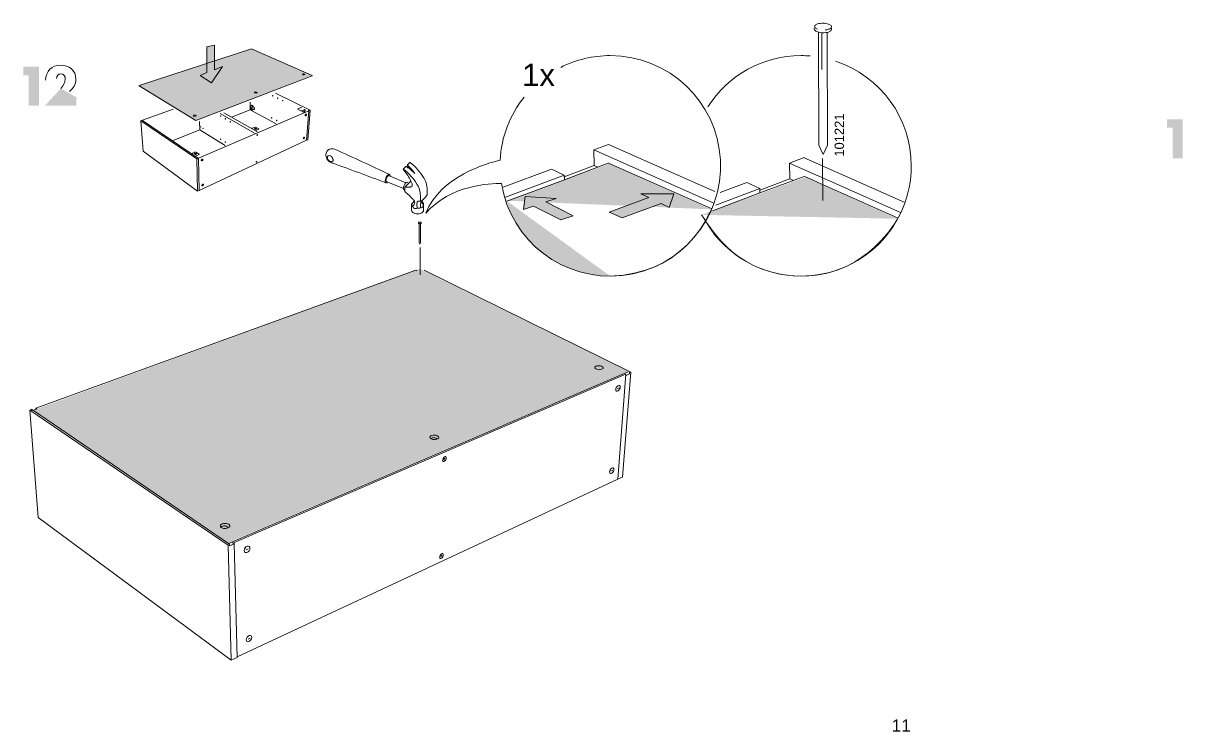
# Model space of a CAD drawing. Header units: metres. Extents: x -6.4 to 35.9, y -8.9 to 6.5.
# Drawn here: x 14.261 to 17.887, y -2.769 to -0.553 of the extents above; entities that cross this region are included whole.
import ezdxf

# ---------------------------------------------------------------- set-up
doc = ezdxf.new("R2010")
doc.units = ezdxf.units.M
doc.header["$MEASUREMENT"] = 0
for name, color, linetype, lineweight in [('PDF8_Geometry_Num_Penna__1_Num_Penna__255_Num_Penna__255_Num_Penna__255', 255, 'Continuous', 18), ('PDF8_Geometry_Num_Penna__7_Num_Penna__7_Num_Penna__7_Num_Penna__7', 7, 'Continuous', 18), ('PDF8_Text_Num_Penna__7_Num_Penna__7_Num_Penna__7_Num_Penna__7', 7, 'Continuous', 18), ('PDF9_Geometry_Num_Penna__7_Num_Penna__7_Num_Penna__7_Num_Penna__7', 7, 'Continuous', 18)]:
    doc.layers.add(name, color=color, linetype=linetype, lineweight=lineweight)
doc.layers.add('PDF8_Geometry_Num_Penna__2_Num_Penna__1_Num_Penna__1_Num_Penna__1', color=7, linetype='Continuous', lineweight=18, true_color=0xc6c8ca)
doc.layers.add('PDF8_Solid Fills_Num_Penna__2_Num_Penna__1_Num_Penna__1_Num_Penna__1', color=7, linetype='Continuous', lineweight=18, true_color=0xc6c8ca)
doc.styles.add('GENERATED_STYLE_1', font='')
doc.styles.get('GENERATED_STYLE_1').set_extended_font_data('Arial')

msp = doc.modelspace()

# ---------------------------------------------------------------- hatches: boundary and pattern name
at = {"layer": 'PDF8_Geometry_Num_Penna__2_Num_Penna__1_Num_Penna__1_Num_Penna__1', "linetype": 'Continuous', "lineweight": 18, "true_color": 0xc6c8ca}
for points in [[(15.7722, -1.1081), (16.4128, -1.1351), (16.0926, -0.9926)], [(15.7722, -1.1081, 0.330618), (16.0966, -1.3439)], [(15.5013, -1.3208), (14.2953, -1.7624), (14.9017, -2.1755), (16.1515, -1.6407)], [(15.5013, -1.323), (14.2953, -1.7646), (14.9017, -2.1777), (16.1515, -1.6429)]]:
    msp.add_hatch(color=9, dxfattribs=at).paths.add_polyline_path(points)
at = {"layer": 'PDF8_Geometry_Num_Penna__7_Num_Penna__7_Num_Penna__7_Num_Penna__7', "linetype": 'Continuous', "lineweight": 18}
for points in [[(14.859, -0.6982), (14.859, -0.6219), (14.8354, -0.6268), (14.8354, -0.7075), (14.8142, -0.7159), (14.8493, -0.7394), (14.8838, -0.6884)], [(14.2785, -0.7158), (14.2785, -0.8112), (14.3103, -0.8112), (14.3103, -0.6889), (14.261, -0.6889), (14.261, -0.7158)], [(14.3787, -0.7569), (14.3288, -0.8112), (14.4271, -0.8112), (14.4271, -0.7843)], [(14.3654, -0.7259, 0.043969), (14.3659, -0.7311)], [(16.2953, -1.0868), (16.1926, -1.0864), (16.217, -1.0984), (16.0932, -1.1439), (16.1337, -1.1619), (16.2554, -1.1172), (16.2803, -1.1294)], [(15.9803, -1.1549), (15.8946, -1.112), (15.9274, -1.1016), (15.8306, -1.0944), (15.8257, -1.1354), (15.8566, -1.1249), (15.9425, -1.1679)]]:
    msp.add_hatch(color=7, dxfattribs=at).paths.add_polyline_path(points)
at = {"layer": 'PDF8_Solid Fills_Num_Penna__2_Num_Penna__1_Num_Penna__1_Num_Penna__1', "linetype": 'Continuous', "lineweight": 18, "true_color": 0xc6c8ca}
for points in [[(15.1629, -0.7161), (14.9752, -0.6335), (14.6232, -0.7478), (14.8007, -0.8565)], [(16.3818, -1.1523), (16.9946, -1.1644), (16.7061, -1.0348)]]:
    msp.add_hatch(color=9, dxfattribs=at).paths.add_polyline_path(points)
at = {"layer": 'PDF9_Geometry_Num_Penna__7_Num_Penna__7_Num_Penna__7_Num_Penna__7', "linetype": 'Continuous', "lineweight": 18}
msp.add_hatch(color=7, dxfattribs=at).paths.add_polyline_path([(17.8549, -0.88), (17.8549, -0.9754), (17.8867, -0.9754), (17.8867, -0.8531), (17.8374, -0.8531), (17.8374, -0.88)])

# ---------------------------------------------------------------- linework, layer by layer
at = {"layer": 'PDF8_Geometry_Num_Penna__1_Num_Penna__255_Num_Penna__255_Num_Penna__255', "color": 255, "linetype": 'Continuous', "lineweight": 18, "flags": 128}
msp.add_lwpolyline([(14.859, -0.6982), (14.859, -0.6219), (14.8354, -0.6268), (14.8354, -0.7075), (14.8142, -0.7159), (14.8493, -0.7394), (14.8838, -0.6884)], close=True, dxfattribs=at)
msp.add_lwpolyline([(16.7614, -1.1032), (16.7602, -0.9834)], dxfattribs=at)
at = {"layer": 'PDF8_Geometry_Num_Penna__7_Num_Penna__7_Num_Penna__7_Num_Penna__7', "color": 7, "linetype": 'Continuous', "lineweight": 18, "flags": 128}
for points in [[(16.7879, -0.5688), (16.788, -0.5725, -0.2076), (16.7865, -0.5758, -0.114863), (16.7786, -0.5804, -0.078769), (16.7613, -0.5829, -0.078122), (16.744, -0.58, -0.112283), (16.7361, -0.5751, -0.202008), (16.7346, -0.5718), (16.7346, -0.5681)], [(16.7688, -0.574, 0.048208), (16.7793, -0.5718, 0.115375), (16.7873, -0.5672, 0.427525), (16.7872, -0.5605, 0.113911), (16.7793, -0.5557, 0.07786), (16.762, -0.5528, 0.078345), (16.7447, -0.5552, 0.116739), (16.7367, -0.5599, 0.203943), (16.7353, -0.5632)], [(15.7562, -1.0545, 2.162803), (16.0966, -0.6542, 0.117644), (15.9415, -0.691)], [(16.4003, -1.1814, 0.259214), (16.693, -1.3439, 0.414214), (17.0378, -0.9991, 0.324193), (16.8003, -0.6713)], [(16.7219, -0.6554, 0.020647), (16.693, -0.6543, 0.257264), (16.4016, -0.8146)], [(15.1343, -0.7131), (15.1344, -0.7132), (15.1345, -0.7134), (15.1346, -0.7135), (15.1348, -0.7136), (15.135, -0.7137), (15.1351, -0.7138), (15.1353, -0.7139, 0.246255), (15.1417, -0.7136)], [(14.9719, -0.8123, 0.025838), (14.9726, -0.811), (14.9744, -0.8117), (14.9746, -0.8098), (14.9756, -0.8095), (14.9755, -0.809), (14.9759, -0.8085)], [(14.7932, -0.8428), (14.7933, -0.8429), (14.7935, -0.8431), (14.7936, -0.8432), (14.7938, -0.8434), (14.794, -0.8435, 0.310347), (14.8017, -0.8425)], [(15.4074, -1.0272), (15.4072, -1.0269), (15.4069, -1.0266), (15.4067, -1.0264), (15.4065, -1.0262), (15.4062, -1.026), (15.4059, -1.0259, 0.004091), (15.2358, -0.9472), (15.2357, -0.9472), (15.2354, -0.9471), (15.235, -0.947)], [(15.3967, -1.0481), (15.4007, -1.0497, -0.293848), (15.3951, -1.052, 0.005165), (15.2248, -0.9892), (15.2247, -0.9892), (15.2247, -0.9891)], [(15.457, -1.0012), (15.4488, -1.0092), (15.4512, -1.0127, -0.066815), (15.473, -1.0466), (15.474, -1.0488), (15.475, -1.051), (15.4759, -1.0532), (15.4767, -1.0554), (15.477, -1.0564), (15.4773, -1.0574), (15.4774, -1.0583), (15.4775, -1.0592), (15.4774, -1.0601), (15.4773, -1.0609), (15.4771, -1.0617), (15.4767, -1.0624), (15.4764, -1.063), (15.4759, -1.0636), (15.4753, -1.0641), (15.4747, -1.0645), (15.474, -1.0648), (15.4732, -1.065), (15.4724, -1.0652), (15.4716, -1.0652), (15.4539, -1.0654)], [(15.5072, -1.1087), (15.5064, -1.1089), (15.5057, -1.1091), (15.505, -1.1093), (15.5044, -1.1095), (15.5036, -1.1098), (15.5028, -1.1101), (15.503, -1.1066), (15.5031, -1.103), (15.5031, -1.0994), (15.5031, -1.0958), (15.5029, -1.0921), (15.5027, -1.0884), (15.5024, -1.0847, 0.115304), (15.4921, -1.0561, 0.085273), (15.4503, -1.0092), (15.4488, -1.0092)], [(15.4616, -0.9967), (15.4629, -0.9968, -0.041553), (15.4854, -1.0226), (15.4828, -1.0201), (15.4803, -1.0178), (15.4776, -1.0154), (15.4749, -1.0132), (15.4722, -1.0109), (15.4694, -1.0087), (15.4676, -1.0059), (15.4657, -1.0031), (15.4637, -1.0003), (15.4616, -0.9967), (15.4697, -0.9887), (15.4712, -0.9886, -0.085155), (15.513, -1.0356, -0.115453), (15.5233, -1.0641), (15.5236, -1.0679), (15.5238, -1.0716), (15.524, -1.0752), (15.524, -1.0789), (15.524, -1.0825), (15.5239, -1.086), (15.5237, -1.0895), (15.5228, -1.0909), (15.522, -1.0922), (15.5213, -1.0933), (15.5205, -1.0945), (15.5197, -1.0958), (15.5188, -1.0972), (15.5084, -1.1075), (15.5082, -1.108), (15.508, -1.1085), (15.5079, -1.109), (15.5077, -1.1095), (15.5076, -1.11), (15.5075, -1.1105, 0.318267), (15.5129, -1.1202), (15.5129, -1.12), (15.5129, -1.1199), (15.5129, -1.1198), (15.5129, -1.1197), (15.5129, -1.1196), (15.5129, -1.1194), (15.5131, -1.1373)], [(15.4577, -1.052, 0.213344), (15.4501, -1.0702), (15.4007, -1.0497)], [(15.4661, -1.0893), (15.4675, -1.0905), (15.4688, -1.0918), (15.4701, -1.0931), (15.4713, -1.0945), (15.4724, -1.0959), (15.4735, -1.0973), (15.4746, -1.0988), (15.4748, -1.099), (15.475, -1.0992), (15.4751, -1.0994), (15.4753, -1.0996), (15.4755, -1.0998), (15.4757, -1.1002, -0.09361), (15.4828, -1.1065, -0.460213), (15.4779, -1.1255)], [(15.505, -1.1093, 0.100682), (15.5031, -1.1298, -0.201538), (15.493, -1.1312, -0.483624), (15.4779, -1.1255, -0.239128), (15.4755, -1.1198), (15.4755, -1.1197), (15.4755, -1.1197), (15.4755, -1.1196), (15.4755, -1.1195), (15.4755, -1.1194), (15.4755, -1.1193), (15.4765, -1.1184), (15.4773, -1.1175), (15.4781, -1.1167), (15.4787, -1.1159), (15.4794, -1.115), (15.4801, -1.114, 0.093725), (15.4755, -1.1193)], [(15.5075, -1.1105), (15.508, -1.1111), (15.5085, -1.1117), (15.509, -1.1122), (15.5096, -1.1126), (15.5102, -1.1131), (15.5108, -1.1136, -0.12185), (15.5129, -1.1194)], [(15.5056, -1.1761, 0.112194), (15.5042, -1.1753, 0.155594), (15.4984, -1.1752, 0.112471), (15.4971, -1.176, 0.203986), (15.4967, -1.1765), (15.4967, -1.178, 0.195546), (15.497, -1.1785, 0.112194), (15.4983, -1.1793, 0.077202), (15.5012, -1.1798, 0.078472), (15.5041, -1.1794, 0.116109), (15.5054, -1.1786)], [(16.0485, -1.631), (16.0488, -1.6315), (16.0492, -1.632), (16.0496, -1.6325), (16.0501, -1.633), (16.0508, -1.6334), (16.0515, -1.6338), (16.0522, -1.6343, 0.281499), (16.0741, -1.6327)], [(15.5329, -1.8495), (15.5332, -1.8501), (15.5337, -1.8506), (15.5341, -1.8512), (15.5347, -1.8517), (15.5354, -1.8523), (15.5362, -1.8527, 0.312318), (15.5601, -1.8503)], [(14.8775, -2.1275), (14.8778, -2.1281), (14.8783, -2.1288), (14.8788, -2.1294), (14.8794, -2.13), (14.8802, -2.1305, 0.353271), (14.9068, -2.1266)]]:
    msp.add_lwpolyline(points, format="xyb", dxfattribs=at)
for points in [[(16.748, -0.5811), (16.7491, -0.9342)], [(16.7579, -0.5854), (16.758, -0.6979)], [(16.7747, -0.5815), (16.7758, -0.9345)], [(14.6231, -0.7477), (14.9752, -0.6335), (15.164, -0.7165)], [(15.164, -0.7174), (14.8006, -0.8575)], [(15.164, -0.7174), (15.164, -0.7165)], [(14.6231, -0.7486), (14.6231, -0.7477)], [(14.8006, -0.8575), (14.6231, -0.7486)], [(15.1467, -0.9189), (15.147, -0.9191), (15.151, -0.9172), (15.1584, -0.8245), (15.0501, -0.7712)], [(14.6342, -0.8574), (14.6341, -0.8564), (14.7294, -0.8218)], [(15.1541, -0.8264), (14.8087, -0.9749), (14.8088, -0.976)], [(14.8887, -0.8327), (14.9934, -0.8924)], [(14.9705, -0.8235), (14.9127, -0.8464)], [(14.9703, -0.8235), (15.0515, -0.8675)], [(14.971, -0.7993), (14.9705, -0.8235)], [(14.975, -0.8212), (14.975, -0.8234), (14.9742, -0.8229), (14.9743, -0.8182), (14.972, -0.8168)], [(14.9747, -0.8101), (14.9767, -0.8112), (14.9771, -0.8115), (14.9787, -0.8109), (14.9793, -0.8111), (14.9804, -0.8111), (14.9802, -0.8147), (14.9828, -0.8164)], [(14.979, -0.8242), (14.9778, -0.8241), (14.9768, -0.8246), (14.9761, -0.824), (14.9759, -0.8219)], [(14.9769, -0.8128), (14.9766, -0.8199)], [(14.9819, -0.8222), (14.9803, -0.8214), (14.9804, -0.8237)], [(14.9837, -0.8183), (14.9837, -0.8219)], [(15.12, -0.8217), (15.1293, -0.8264)], [(15.1288, -0.817), (15.1203, -0.8205)], [(15.1293, -0.8264), (15.1306, -0.827)], [(15.1298, -0.8273), (15.1399, -0.8321)], [(15.1316, -0.8172), (15.1304, -0.8177)], [(15.1407, -0.8219), (15.1408, -0.8231)], [(15.1422, -0.8242), (15.1418, -0.8315)], [(15.147, -0.9191), (15.1542, -0.8274)], [(15.153, -0.8258), (15.1517, -0.8264)], [(15.1541, -0.8264), (15.153, -0.8258)], [(15.1542, -0.8274), (15.1573, -0.8261)], [(15.1573, -0.8249), (15.1584, -0.8245)], [(15.1573, -0.8261), (15.1573, -0.8249)], [(14.6301, -0.8576), (14.6288, -0.858)], [(14.6288, -0.858), (14.8034, -0.9771)], [(14.6363, -0.9528), (14.6288, -0.858)], [(14.6312, -0.8583), (14.6301, -0.8576)], [(14.6341, -0.8573), (14.6312, -0.8583)], [(14.6341, -0.8573), (14.8089, -0.9761), (14.8048, -0.9778), (14.8048, -0.9766)], [(14.635, -0.858), (14.6349, -0.857)], [(14.8129, -0.8862), (14.8122, -0.86)], [(14.9839, -0.8965), (14.8773, -0.8351)], [(15.1436, -0.8405), (15.1432, -0.8408), (15.1428, -0.841), (15.1429, -0.8411)], [(15.1429, -0.8411), (15.143, -0.841), (15.1431, -0.8409), (15.1432, -0.8408), (15.1434, -0.8407), (15.1435, -0.8406), (15.1436, -0.8405)], [(15.1436, -0.8411), (15.1434, -0.8411), (15.1433, -0.8411), (15.1432, -0.8411), (15.1431, -0.8411), (15.143, -0.8411), (15.1429, -0.8411)], [(15.1456, -0.8403), (15.1452, -0.8405), (15.1447, -0.8407), (15.1443, -0.8408), (15.1438, -0.841), (15.1438, -0.841), (15.1437, -0.841), (15.1437, -0.841), (15.1436, -0.841), (15.1436, -0.8409), (15.1436, -0.8408)], [(15.1439, -0.8403), (15.1438, -0.8403), (15.1438, -0.8404), (15.1437, -0.8405), (15.1437, -0.8405), (15.1436, -0.8406), (15.1436, -0.8407), (15.1436, -0.8408), (15.1436, -0.8408)], [(15.1436, -0.8405), (15.1436, -0.8406), (15.1436, -0.8407), (15.1436, -0.8408), (15.1436, -0.8409), (15.1436, -0.841), (15.1436, -0.8411)], [(15.1456, -0.8399), (15.1456, -0.8399), (15.1456, -0.84), (15.1456, -0.84), (15.1456, -0.8401), (15.1455, -0.8401), (15.1455, -0.8401), (15.1451, -0.8403), (15.1447, -0.8405), (15.1442, -0.8407), (15.1438, -0.8409)], [(15.1458, -0.8397), (15.1458, -0.8397), (15.1458, -0.8396), (15.1458, -0.8396), (15.1457, -0.8395), (15.1457, -0.8395), (15.1456, -0.8396), (15.1452, -0.8398), (15.1448, -0.8399), (15.1444, -0.8401), (15.1439, -0.8403)], [(15.1456, -0.8396), (15.1453, -0.8398), (15.1449, -0.8399), (15.1446, -0.8401), (15.1442, -0.8402), (15.1439, -0.8404)], [(15.145, -0.8399), (15.1455, -0.8401)], [(15.1456, -0.8403), (15.1456, -0.8402), (15.1457, -0.8402), (15.1457, -0.8401), (15.1458, -0.84), (15.1458, -0.84), (15.1458, -0.8399), (15.1458, -0.8398), (15.1458, -0.8397), (15.1458, -0.8398), (15.1457, -0.8398), (15.1457, -0.8397), (15.1457, -0.8397)], [(14.8129, -0.8862), (14.7269, -0.9204)], [(14.8921, -0.9358), (14.8129, -0.8862)], [(14.9767, -0.8815), (14.9862, -0.8775)], [(14.9876, -0.8778), (14.9978, -0.8834), (14.9981, -0.8837), (14.9981, -0.8843), (14.9884, -0.8886), (14.9883, -0.8895)], [(14.8115, -1.0757), (15.1469, -0.9189)], [(15.1381, -0.9124), (15.1378, -0.9127), (15.1374, -0.913), (15.1375, -0.913)], [(15.1375, -0.913), (15.1376, -0.9129), (15.1377, -0.9128), (15.1378, -0.9127), (15.1379, -0.9126), (15.1381, -0.9125), (15.1382, -0.9124)], [(15.1382, -0.9131), (15.138, -0.9131), (15.1379, -0.913), (15.1378, -0.913), (15.1377, -0.913), (15.1376, -0.913), (15.1375, -0.913)], [(15.1401, -0.9121), (15.1397, -0.9123), (15.1393, -0.9125), (15.1389, -0.9127), (15.1384, -0.9129), (15.1384, -0.9129), (15.1383, -0.9129), (15.1383, -0.9129), (15.1382, -0.9129), (15.1382, -0.9128), (15.1382, -0.9127)], [(15.1385, -0.9122), (15.1384, -0.9123), (15.1383, -0.9123), (15.1383, -0.9124), (15.1383, -0.9125), (15.1382, -0.9125), (15.1382, -0.9126), (15.1382, -0.9127), (15.1382, -0.9127)], [(15.1382, -0.9124), (15.1382, -0.9125), (15.1382, -0.9127), (15.1382, -0.9128), (15.1382, -0.9128), (15.1382, -0.9129), (15.1382, -0.9131)], [(15.1401, -0.9115), (15.1398, -0.9117), (15.1395, -0.9118), (15.1391, -0.912), (15.1388, -0.9121), (15.1384, -0.9123)], [(15.1402, -0.9117), (15.1402, -0.9118), (15.1402, -0.9118), (15.1401, -0.9119), (15.1401, -0.9119), (15.1401, -0.912), (15.14, -0.912), (15.1396, -0.9122), (15.1392, -0.9124), (15.1388, -0.9126), (15.1384, -0.9128)], [(15.1404, -0.9116), (15.1404, -0.9115), (15.1403, -0.9115), (15.1403, -0.9114), (15.1403, -0.9114), (15.1402, -0.9114), (15.1402, -0.9114), (15.1398, -0.9117), (15.1394, -0.9119), (15.1389, -0.9121), (15.1385, -0.9122)], [(15.1396, -0.9118), (15.14, -0.912)], [(15.1401, -0.9121), (15.1402, -0.9121), (15.1402, -0.912), (15.1403, -0.912), (15.1403, -0.9119), (15.1403, -0.9118), (15.1404, -0.9117), (15.1404, -0.9117), (15.1404, -0.9116)], [(16.0453, -0.9488), (16.0911, -0.9317)], [(16.4236, -1.0795), (16.0911, -0.9317)], [(16.7626, -0.9638), (16.7491, -0.9342)], [(16.7758, -0.9345), (16.7626, -0.9638)], [(14.8062, -1.0785), (14.6363, -0.9528)], [(14.788, -0.9618), (14.7882, -0.9613)], [(14.7995, -0.9558), (14.8008, -0.9558), (14.8112, -0.9627), (14.8113, -0.9636), (14.8001, -0.9685), (14.8001, -0.9698)], [(14.8048, -0.9766), (14.8034, -0.9771)], [(14.8034, -0.9771), (14.8062, -1.0785)], [(14.8089, -0.9761), (14.8115, -1.076)], [(15.2216, -0.9853), (15.2223, -0.9855), (15.223, -0.9858), (15.2236, -0.986), (15.2242, -0.9861), (15.2248, -0.9862), (15.2254, -0.9863), (15.2259, -0.9863), (15.2264, -0.9863), (15.2269, -0.9863), (15.2273, -0.9862), (15.2277, -0.9861), (15.228, -0.9859), (15.2284, -0.9857), (15.2287, -0.9855), (15.2289, -0.9852), (15.2292, -0.9849), (15.2294, -0.9846), (15.2296, -0.9842), (15.2297, -0.9838), (15.2298, -0.9834), (15.2299, -0.983), (15.23, -0.9825), (15.23, -0.982), (15.23, -0.9815), (15.23, -0.9809), (15.23, -0.9804), (15.2299, -0.9798), (15.2298, -0.9793), (15.2297, -0.9787), (15.2295, -0.9781), (15.2293, -0.9774), (15.2291, -0.9768), (15.2289, -0.9762), (15.2286, -0.9755), (15.2283, -0.9749), (15.228, -0.9742), (15.2276, -0.9736), (15.2272, -0.9729), (15.2268, -0.9723), (15.2264, -0.9718), (15.2259, -0.9711), (15.2253, -0.9705), (15.2248, -0.97), (15.2242, -0.9695), (15.2236, -0.969), (15.2229, -0.9686), (15.2222, -0.9682), (15.2216, -0.9679)], [(15.9527, -1.0331), (16.0466, -0.9981), (16.0453, -0.9488)], [(16.0453, -0.9488), (16.4188, -1.115)], [(16.6569, -0.9905), (16.7027, -0.9734)], [(17.0157, -1.1125), (16.7027, -0.9735)], [(16.7614, -1.1073), (16.7601, -0.9762)], [(14.8185, -0.9834), (14.8187, -0.9835), (14.8185, -0.9834), (14.8184, -0.9832), (14.8183, -0.9831), (14.8181, -0.9829), (14.8181, -0.9827), (14.818, -0.9824), (14.818, -0.9822), (14.8179, -0.982)], [(14.8192, -0.9817), (14.8192, -0.9818), (14.8193, -0.9818), (14.8193, -0.9819), (14.8194, -0.9819), (14.8194, -0.9819), (14.8195, -0.9819), (14.8201, -0.9817), (14.8207, -0.9814), (14.8212, -0.9812), (14.8218, -0.9809)], [(14.8195, -0.9811), (14.8194, -0.9812), (14.8194, -0.9812), (14.8193, -0.9813), (14.8193, -0.9814), (14.8192, -0.9815), (14.8192, -0.9816), (14.8192, -0.9816), (14.8192, -0.9817)], [(14.8193, -0.9815), (14.8193, -0.9815), (14.8193, -0.9814), (14.8193, -0.9814), (14.8193, -0.9814), (14.8193, -0.9813), (14.8193, -0.9813), (14.8193, -0.9813), (14.8193, -0.9813), (14.8193, -0.9813), (14.8194, -0.9812), (14.8194, -0.9812), (14.8194, -0.9812), (14.8195, -0.9812), (14.8195, -0.9812), (14.8195, -0.9812), (14.8195, -0.9811)], [(14.8195, -0.9811), (14.8201, -0.9809), (14.8207, -0.9806), (14.8212, -0.9804), (14.8217, -0.9801), (14.8218, -0.9801), (14.8219, -0.9801), (14.8219, -0.9801), (14.822, -0.9802), (14.822, -0.9802), (14.822, -0.9803)], [(14.8195, -0.9812), (14.82, -0.981), (14.8204, -0.9808), (14.8209, -0.9806), (14.8213, -0.9804), (14.8217, -0.9802), (14.8217, -0.9802), (14.8217, -0.9801)], [(14.8218, -0.9805), (14.8218, -0.9805), (14.8218, -0.9806), (14.8218, -0.9806), (14.8218, -0.9807), (14.8217, -0.9807), (14.8217, -0.9808), (14.8211, -0.981), (14.8206, -0.9813), (14.82, -0.9815), (14.8195, -0.9817)], [(14.8212, -0.9804), (14.8217, -0.9808)], [(14.8218, -0.9809), (14.8218, -0.9809), (14.8219, -0.9808), (14.822, -0.9807), (14.822, -0.9806), (14.822, -0.9806), (14.822, -0.9805), (14.822, -0.9804), (14.822, -0.9803)], [(14.8229, -0.9799), (14.8225, -0.98), (14.8221, -0.98), (14.8222, -0.98)], [(14.8221, -0.98), (14.8221, -0.9803), (14.8221, -0.9807), (14.8222, -0.9807)], [(14.8222, -0.98), (14.8223, -0.98), (14.8224, -0.98), (14.8226, -0.98), (14.8227, -0.98), (14.8228, -0.98), (14.8229, -0.98)], [(14.8229, -0.98), (14.8228, -0.9801), (14.8227, -0.9802), (14.8226, -0.9804), (14.8224, -0.9805), (14.8223, -0.9806), (14.8222, -0.9807)], [(14.8222, -0.9807), (14.8222, -0.9806), (14.8222, -0.9805), (14.8222, -0.9804), (14.8222, -0.9803), (14.8222, -0.9802), (14.8222, -0.98)], [(15.457, -1.0012), (15.4586, -1.0011)], [(15.4586, -1.0011), (15.4613, -1.0029), (15.4641, -1.0048), (15.4668, -1.0067), (15.4694, -1.0087)], [(15.7613, -1.0657), (15.9123, -1.0098), (15.9527, -1.0281)], [(15.9499, -1.0433), (16.0896, -0.9908)], [(16.0466, -0.9981), (16.0575, -1.0028)], [(16.0896, -0.9908), (16.0915, -0.9901), (16.4119, -1.1329)], [(16.5643, -1.0748), (16.6582, -1.0398), (16.6569, -0.9905)], [(16.6569, -0.9905), (16.7435, -1.029)], [(15.4043, -1.0298), (15.4039, -1.0297), (15.4035, -1.0297), (15.403, -1.0297), (15.4026, -1.0299), (15.4021, -1.0301), (15.4015, -1.0304), (15.401, -1.0309), (15.4005, -1.0313)], [(15.4074, -1.0272), (15.4077, -1.0278), (15.4079, -1.0284), (15.408, -1.029), (15.4081, -1.0296), (15.4082, -1.0305), (15.4083, -1.031), (15.4083, -1.0314), (15.4043, -1.0298)], [(15.4614, -1.0509), (15.461, -1.0508), (15.4605, -1.0507), (15.46, -1.0508), (15.4594, -1.051), (15.4588, -1.0512), (15.4583, -1.0515), (15.4577, -1.052), (15.4083, -1.0314)], [(15.4614, -1.0509), (15.4665, -1.053), (15.4539, -1.0654), (15.454, -1.0744)], [(15.4665, -1.053), (15.473, -1.0466)], [(15.7686, -1.0972), (15.9527, -1.0281)], [(15.7731, -1.1097), (15.9499, -1.0433)], [(15.953, -1.042), (15.9527, -1.0281)], [(16.5646, -1.0838), (16.703, -1.0318)], [(16.6582, -1.0398), (16.6691, -1.0445)], [(16.703, -1.0318), (16.7067, -1.0335)], [(16.7067, -1.0335), (16.7423, -1.0493)], [(16.7438, -1.0498), (16.995, -1.1619)], [(16.7446, -1.0297), (17.0042, -1.145)], [(14.8115, -1.076), (14.8062, -1.0785)], [(14.8202, -1.0613), (14.8204, -1.0614), (14.8202, -1.0613), (14.8201, -1.0611), (14.82, -1.0609), (14.8199, -1.0607), (14.8198, -1.0605), (14.8198, -1.0603), (14.8197, -1.06)], [(14.821, -1.0597), (14.821, -1.0598), (14.821, -1.0599), (14.8211, -1.0599), (14.8211, -1.0599), (14.8212, -1.0599), (14.8213, -1.0599), (14.8218, -1.0597), (14.8224, -1.0594), (14.8229, -1.0592), (14.8235, -1.0589), (14.8235, -1.0589), (14.8234, -1.0588), (14.8234, -1.0588), (14.8234, -1.0587)], [(14.8213, -1.0591), (14.8212, -1.0592), (14.8211, -1.0593), (14.8211, -1.0593), (14.821, -1.0594), (14.821, -1.0595), (14.821, -1.0596), (14.821, -1.0597), (14.821, -1.0597)], [(14.821, -1.0595), (14.821, -1.0595), (14.821, -1.0595), (14.8211, -1.0594), (14.8211, -1.0594), (14.8211, -1.0594), (14.8211, -1.0593), (14.8211, -1.0593), (14.8211, -1.0593), (14.8211, -1.0593), (14.8212, -1.0593), (14.8212, -1.0592), (14.8212, -1.0592), (14.8212, -1.0592), (14.8213, -1.0592), (14.8213, -1.0591)], [(14.8235, -1.0584), (14.8235, -1.0585), (14.8235, -1.0586), (14.8235, -1.0586), (14.8235, -1.0587), (14.8234, -1.0587), (14.8234, -1.0587), (14.8229, -1.059), (14.8223, -1.0593), (14.8218, -1.0595), (14.8212, -1.0597)], [(14.8213, -1.0591), (14.8218, -1.0589), (14.8224, -1.0587), (14.8229, -1.0584), (14.8234, -1.0582), (14.8235, -1.0581), (14.8236, -1.0581), (14.8236, -1.0581), (14.8237, -1.0582), (14.8237, -1.0582), (14.8237, -1.0583)], [(14.8212, -1.0592), (14.8217, -1.059), (14.8221, -1.0588), (14.8226, -1.0586), (14.823, -1.0584), (14.8234, -1.0582), (14.8234, -1.0582), (14.8234, -1.0582)], [(14.823, -1.0584), (14.8234, -1.0587)], [(14.8234, -1.0589), (14.8235, -1.0588), (14.8236, -1.0588), (14.8236, -1.0587), (14.8237, -1.0586), (14.8237, -1.0585), (14.8237, -1.0584), (14.8237, -1.0584), (14.8237, -1.0583)], [(14.8245, -1.0579), (14.8242, -1.0579), (14.8238, -1.058), (14.8238, -1.058)], [(14.8238, -1.058), (14.824, -1.058), (14.8241, -1.058), (14.8242, -1.058), (14.8243, -1.058), (14.8245, -1.0579), (14.8246, -1.0579)], [(14.8238, -1.058), (14.8238, -1.0583), (14.8238, -1.0587), (14.8239, -1.0587)], [(14.8239, -1.0587), (14.8239, -1.0586), (14.8239, -1.0585), (14.8239, -1.0584), (14.8239, -1.0583), (14.8238, -1.0582), (14.8238, -1.058)], [(14.8246, -1.0579), (14.8245, -1.0581), (14.8243, -1.0582), (14.8242, -1.0583), (14.8241, -1.0584), (14.824, -1.0586), (14.8239, -1.0587)], [(15.452, -1.0736), (15.4516, -1.0734), (15.4512, -1.0731), (15.4509, -1.0727), (15.4506, -1.0722), (15.4504, -1.0716), (15.4502, -1.0709), (15.4501, -1.0702)], [(15.454, -1.0788), (15.454, -1.0744), (15.452, -1.0736)], [(15.454, -1.0788), (15.4661, -1.0893)], [(16.416, -1.1395), (16.5644, -1.0838)], [(16.4264, -1.1215), (16.5643, -1.0698)], [(16.4406, -1.0827), (16.5239, -1.0515), (16.5643, -1.0698)], [(16.5646, -1.0837), (16.5643, -1.0698)], [(15.4755, -1.1198), (15.4756, -1.1375)], [(15.501, -1.1098), (15.5019, -1.1099), (15.5028, -1.1101)], [(15.5072, -1.1087), (15.5084, -1.1075)], [(15.499, -1.1795), (15.4992, -1.2387)], [(15.5034, -1.1796), (15.5036, -1.2388)], [(15.5057, -1.1769), (15.5057, -1.1781)], [(15.5014, -1.2437), (15.4992, -1.2387)], [(15.5036, -1.2388), (15.5014, -1.2437)], [(15.5024, -1.2547), (15.5024, -1.3397)], [(14.3009, -1.7606), (14.3006, -1.757), (15.4884, -1.3257), (15.4916, -1.3273)], [(16.1608, -1.6439), (15.5142, -1.3256)], [(16.1522, -1.6429), (14.9028, -2.1802)], [(16.1456, -1.6506), (14.9202, -2.1775), (14.9204, -2.1814)], [(16.1194, -1.979), (16.1204, -1.9795), (16.1347, -1.9728), (16.1608, -1.6439)], [(16.12, -1.9787), (16.1456, -1.6506)], [(16.1453, -1.6541), (16.1458, -1.6543)], [(16.1458, -1.6543), (16.1568, -1.6496)], [(16.1568, -1.6496), (16.1571, -1.6455)], [(16.1571, -1.6455), (16.1608, -1.6439)], [(16.1181, -1.6961), (16.1245, -1.6931)], [(14.2863, -1.7612), (14.2817, -1.7629)], [(14.2817, -1.7629), (14.9014, -2.1855)], [(14.3083, -2.0991), (14.2817, -1.7629)], [(14.2904, -1.764), (14.2863, -1.7612)], [(14.2865, -1.7601), (14.9062, -2.1827)], [(14.3005, -1.7604), (14.2948, -1.7624)], [(14.3006, -1.757), (14.3036, -1.7591)], [(14.3036, -1.7603), (14.3036, -1.7591)], [(15.5766, -1.9176), (15.5784, -1.9145)], [(15.5768, -1.9198), (15.5766, -1.9176)], [(15.5784, -1.9145), (15.5803, -1.9136)], [(16.098, -1.9537), (16.1045, -1.9507)], [(14.9299, -2.5352), (16.12, -1.9787)], [(14.9113, -2.545), (14.3083, -2.0991)], [(14.9062, -2.1834), (14.9014, -2.1855)], [(14.9014, -2.1855), (14.9113, -2.545)], [(14.9148, -2.1776), (14.9208, -2.1817), (14.9064, -2.1879), (14.9062, -2.1834)], [(14.9208, -2.1817), (14.9299, -2.5363)], [(14.9528, -2.1973), (14.9535, -2.1966), (14.9542, -2.1959), (14.9548, -2.195), (14.9554, -2.1942), (14.9559, -2.1933), (14.9564, -2.1924), (14.9567, -2.1915)], [(14.9576, -2.2002), (14.964, -2.1972)], [(15.5675, -2.2211), (15.5693, -2.2179), (15.5713, -2.217)], [(15.5678, -2.2232), (15.5675, -2.2211)], [(14.9608, -2.474), (14.9612, -2.4735), (14.9615, -2.473)], [(14.9643, -2.4793), (14.9708, -2.4763)], [(14.9299, -2.5363), (14.9113, -2.545)]]:
    msp.add_lwpolyline(points, dxfattribs=at)
for points in [[(14.859, -0.6982), (14.859, -0.6219), (14.8354, -0.6268), (14.8354, -0.7075), (14.8142, -0.7159), (14.8493, -0.7394), (14.8838, -0.6884)], [(14.8933, -0.8515), (14.8934, -0.8515), (14.8935, -0.8516), (14.8936, -0.8517), (14.8937, -0.8519), (14.8937, -0.852), (14.8938, -0.8522), (14.8939, -0.8523), (14.8939, -0.8525), (14.8939, -0.8526), (14.8939, -0.8528), (14.8939, -0.8529), (14.8938, -0.853), (14.8937, -0.8531), (14.8937, -0.8531), (14.8936, -0.8532), (14.8935, -0.8532), (14.8934, -0.8532), (14.8933, -0.8531), (14.8932, -0.853), (14.8931, -0.8529), (14.893, -0.8528), (14.8929, -0.8527), (14.8928, -0.8525), (14.8928, -0.8524), (14.8927, -0.8522), (14.8927, -0.8521), (14.8927, -0.8519), (14.8927, -0.8518), (14.8927, -0.8517), (14.8928, -0.8516), (14.8928, -0.8515), (14.8929, -0.8514), (14.893, -0.8514), (14.8931, -0.8514), (14.8932, -0.8514)], [(15.0381, -0.848), (15.038, -0.848), (15.0379, -0.848), (15.0378, -0.848), (15.0377, -0.848), (15.0376, -0.8481), (15.0376, -0.8481), (15.0375, -0.8482), (15.0375, -0.8483), (15.0375, -0.8485), (15.0375, -0.8486), (15.0375, -0.8487), (15.0375, -0.8489), (15.0376, -0.849), (15.0377, -0.8492), (15.0378, -0.8493), (15.0378, -0.8494), (15.0379, -0.8495), (15.038, -0.8495), (15.0381, -0.8496), (15.0382, -0.8496), (15.0383, -0.8496), (15.0384, -0.8496), (15.0385, -0.8495), (15.0386, -0.8494), (15.0386, -0.8493), (15.0387, -0.8492), (15.0387, -0.8491), (15.0387, -0.849), (15.0386, -0.8488), (15.0386, -0.8487), (15.0385, -0.8485), (15.0385, -0.8484), (15.0384, -0.8483), (15.0383, -0.8482), (15.0382, -0.8481)], [(15.0534, -0.8562), (15.0533, -0.8562), (15.0532, -0.8561), (15.0531, -0.8561), (15.053, -0.8562), (15.0529, -0.8562), (15.0529, -0.8563), (15.0528, -0.8564), (15.0528, -0.8565), (15.0528, -0.8566), (15.0528, -0.8568), (15.0528, -0.8569), (15.0528, -0.8571), (15.0529, -0.8572), (15.0529, -0.8573), (15.053, -0.8575), (15.0531, -0.8576), (15.0532, -0.8576), (15.0533, -0.8577), (15.0534, -0.8578), (15.0535, -0.8578), (15.0536, -0.8578), (15.0537, -0.8577), (15.0538, -0.8577), (15.0539, -0.8576), (15.0539, -0.8575), (15.0539, -0.8574), (15.054, -0.8573), (15.054, -0.8571), (15.0539, -0.857), (15.0539, -0.8569), (15.0538, -0.8567), (15.0538, -0.8566), (15.0537, -0.8565), (15.0536, -0.8564), (15.0535, -0.8563)], [(15.1437, -0.8409), (15.1437, -0.8409), (15.1437, -0.8409), (15.1437, -0.8409), (15.1437, -0.8408), (15.1437, -0.8408), (15.1437, -0.8408), (15.1436, -0.8408)], [(15.1439, -0.8404), (15.1438, -0.8404), (15.1438, -0.8404), (15.1438, -0.8404), (15.1438, -0.8404), (15.1438, -0.8405), (15.1437, -0.8405), (15.1437, -0.8405), (15.1437, -0.8405), (15.1437, -0.8405), (15.1437, -0.8406), (15.1437, -0.8406), (15.1437, -0.8407)], [(15.1437, -0.8408), (15.1437, -0.8408), (15.1437, -0.8408), (15.1437, -0.8408), (15.1437, -0.8407), (15.1437, -0.8407), (15.1437, -0.8407), (15.1437, -0.8407), (15.1437, -0.8407), (15.1437, -0.8407), (15.1437, -0.8407), (15.1437, -0.8407), (15.1437, -0.8407)], [(15.1437, -0.8409), (15.1437, -0.8409), (15.1437, -0.8409), (15.1437, -0.8409), (15.1437, -0.8409), (15.1438, -0.8409)], [(15.1438, -0.8409), (15.1438, -0.8409), (15.1438, -0.8409), (15.1438, -0.841)], [(15.1439, -0.8403), (15.1439, -0.8404)], [(15.1455, -0.8401), (15.1455, -0.8402), (15.1456, -0.8402), (15.1456, -0.8402)], [(15.1456, -0.8396), (15.1456, -0.8396), (15.1456, -0.8396), (15.1456, -0.8397), (15.1456, -0.8397), (15.1457, -0.8397), (15.1457, -0.8397), (15.1456, -0.8398)], [(15.1456, -0.8396), (15.1456, -0.8396)], [(15.1456, -0.8396), (15.1456, -0.8396)], [(15.1458, -0.8399), (15.1458, -0.8399), (15.1457, -0.8399), (15.1457, -0.8399)], [(14.8163, -0.8766), (14.8164, -0.8766), (14.8165, -0.8767), (14.8166, -0.8768), (14.8167, -0.877), (14.8168, -0.8771), (14.8168, -0.8773), (14.8169, -0.8774), (14.8169, -0.8775), (14.8169, -0.8777), (14.8169, -0.8778), (14.8169, -0.8779), (14.8168, -0.878), (14.8168, -0.8781), (14.8167, -0.8782), (14.8167, -0.8782), (14.8166, -0.8782), (14.8165, -0.8782), (14.8164, -0.8781), (14.8163, -0.878), (14.8162, -0.878), (14.8161, -0.8778), (14.816, -0.8777), (14.816, -0.8776), (14.8159, -0.8774), (14.8159, -0.8773), (14.8158, -0.8771), (14.8158, -0.877), (14.8158, -0.8769), (14.8159, -0.8768), (14.8159, -0.8767), (14.8159, -0.8766), (14.816, -0.8765), (14.8161, -0.8765), (14.8162, -0.8765), (14.8163, -0.8765)], [(14.8233, -0.8809), (14.8234, -0.881), (14.8235, -0.881), (14.8236, -0.8811), (14.8236, -0.8813), (14.8237, -0.8814), (14.8238, -0.8816), (14.8238, -0.8817), (14.8238, -0.8818), (14.8238, -0.882), (14.8238, -0.8821), (14.8238, -0.8822), (14.8238, -0.8823), (14.8237, -0.8824), (14.8237, -0.8825), (14.8236, -0.8825), (14.8235, -0.8825), (14.8234, -0.8825), (14.8233, -0.8824), (14.8232, -0.8823), (14.8231, -0.8822), (14.823, -0.8821), (14.823, -0.882), (14.8229, -0.8819), (14.8228, -0.8817), (14.8228, -0.8816), (14.8228, -0.8815), (14.8228, -0.8813), (14.8228, -0.8812), (14.8228, -0.8811), (14.8228, -0.881), (14.8229, -0.8809), (14.8229, -0.8808), (14.823, -0.8808), (14.8231, -0.8808), (14.8232, -0.8808)], [(14.9884, -0.8894), (14.9883, -0.8895)], [(14.8933, -0.924), (14.8934, -0.9241), (14.8935, -0.9242), (14.8935, -0.9243), (14.8936, -0.9245), (14.8937, -0.9246), (14.8938, -0.9247), (14.8938, -0.9249), (14.8938, -0.925), (14.8938, -0.9252), (14.8938, -0.9253), (14.8938, -0.9254), (14.8938, -0.9255), (14.8937, -0.9256), (14.8936, -0.9257), (14.8935, -0.9257), (14.8935, -0.9257), (14.8934, -0.9257), (14.8933, -0.9256), (14.8931, -0.9255), (14.893, -0.9254), (14.893, -0.9253), (14.8929, -0.9252), (14.8928, -0.9251), (14.8927, -0.9249), (14.8927, -0.9247), (14.8927, -0.9246), (14.8927, -0.9245), (14.8927, -0.9243), (14.8927, -0.9242), (14.8927, -0.9241), (14.8928, -0.924), (14.8929, -0.924), (14.893, -0.924), (14.893, -0.924), (14.8931, -0.924)], [(15.1384, -0.9123), (15.1384, -0.9123), (15.1384, -0.9123), (15.1384, -0.9123), (15.1384, -0.9124), (15.1383, -0.9124), (15.1383, -0.9124), (15.1383, -0.9124), (15.1383, -0.9124), (15.1383, -0.9124), (15.1383, -0.9124), (15.1383, -0.9125), (15.1383, -0.9125), (15.1383, -0.9125), (15.1382, -0.9126)], [(15.1382, -0.9127), (15.1382, -0.9127), (15.1382, -0.9127), (15.1382, -0.9127), (15.1382, -0.9127), (15.1382, -0.9126), (15.1383, -0.9126), (15.1383, -0.9126), (15.1383, -0.9126), (15.1383, -0.9126), (15.1383, -0.9126), (15.1383, -0.9126), (15.1382, -0.9126)], [(15.1383, -0.9128), (15.1382, -0.9128), (15.1382, -0.9128), (15.1382, -0.9127), (15.1382, -0.9127), (15.1382, -0.9127), (15.1382, -0.9127)], [(15.1383, -0.9128), (15.1383, -0.9128), (15.1383, -0.9128), (15.1383, -0.9128), (15.1383, -0.9128), (15.1383, -0.9128), (15.1384, -0.9128), (15.1384, -0.9128), (15.1384, -0.9129), (15.1384, -0.9129)], [(15.1385, -0.9122), (15.1385, -0.9123)], [(15.14, -0.912), (15.1401, -0.912), (15.1401, -0.912), (15.1401, -0.9121)], [(15.1402, -0.9115), (15.1401, -0.9115)], [(15.1402, -0.9114), (15.1402, -0.9115)], [(15.1402, -0.9115), (15.1402, -0.9115), (15.1402, -0.9115), (15.1402, -0.9115), (15.1402, -0.9116), (15.1402, -0.9116), (15.1402, -0.9116), (15.1402, -0.9117)], [(15.1404, -0.9116), (15.1403, -0.9116), (15.1403, -0.9116), (15.1402, -0.9116)], [(15.1404, -0.9117), (15.1403, -0.9117), (15.1403, -0.9117), (15.1402, -0.9117)], [(14.822, -0.9781), (14.822, -0.9781), (14.822, -0.9781)], [(14.8185, -0.9834), (14.8185, -0.9834)], [(14.8192, -0.9816), (14.8193, -0.9815)], [(14.8192, -0.9817), (14.8193, -0.9817)], [(14.8193, -0.9815), (14.8193, -0.9815), (14.8193, -0.9815), (14.8193, -0.9815), (14.8193, -0.9815), (14.8193, -0.9816), (14.8193, -0.9816), (14.8193, -0.9816), (14.8193, -0.9816), (14.8193, -0.9816), (14.8193, -0.9816), (14.8193, -0.9816)], [(14.8193, -0.9816), (14.8193, -0.9816), (14.8193, -0.9817), (14.8193, -0.9817), (14.8193, -0.9817), (14.8193, -0.9817)], [(14.8193, -0.9817), (14.8193, -0.9817), (14.8193, -0.9817), (14.8194, -0.9817), (14.8194, -0.9817), (14.8194, -0.9817)], [(14.8195, -0.9819), (14.8195, -0.9818), (14.8195, -0.9818), (14.8195, -0.9818)], [(14.8218, -0.9802), (14.8218, -0.9802), (14.8218, -0.9802), (14.8218, -0.9802), (14.8217, -0.9802), (14.8217, -0.9802)], [(14.8218, -0.9809), (14.8217, -0.9809), (14.8217, -0.9808), (14.8217, -0.9808)], [(14.8218, -0.9802), (14.8218, -0.9802), (14.8218, -0.9802), (14.8218, -0.9802), (14.8218, -0.9803), (14.8218, -0.9803), (14.8218, -0.9803), (14.8218, -0.9804)], [(14.8218, -0.9803), (14.8219, -0.9803), (14.8219, -0.9803), (14.822, -0.9803)], [(14.8218, -0.9805), (14.8219, -0.9805), (14.8219, -0.9805), (14.822, -0.9805)], [(14.8202, -1.0613), (14.8202, -1.0613)], [(14.821, -1.0595), (14.821, -1.0596), (14.821, -1.0596), (14.821, -1.0596), (14.821, -1.0596), (14.821, -1.0596), (14.821, -1.0596), (14.821, -1.0596)], [(14.821, -1.0596), (14.821, -1.0596)], [(14.821, -1.0597), (14.821, -1.0597)], [(14.821, -1.0597), (14.821, -1.0597), (14.821, -1.0597), (14.821, -1.0597)], [(14.8211, -1.0597), (14.8211, -1.0597), (14.8211, -1.0597), (14.8211, -1.0597), (14.8212, -1.0597), (14.8212, -1.0597)], [(14.8213, -1.0599), (14.8213, -1.0599), (14.8213, -1.0598), (14.8212, -1.0598)], [(14.8235, -1.0582), (14.8235, -1.0582), (14.8235, -1.0582), (14.8235, -1.0582), (14.8234, -1.0582), (14.8234, -1.0582)], [(14.8235, -1.0582), (14.8235, -1.0582), (14.8235, -1.0582), (14.8235, -1.0582), (14.8235, -1.0583), (14.8235, -1.0583), (14.8235, -1.0583), (14.8235, -1.0584)], [(14.8235, -1.0583), (14.8236, -1.0583), (14.8236, -1.0583), (14.8237, -1.0583)], [(14.8235, -1.0584), (14.8236, -1.0585), (14.8236, -1.0585), (14.8237, -1.0585)], [(16.2953, -1.0868), (16.1926, -1.0864), (16.217, -1.0984), (16.0932, -1.1439), (16.1337, -1.1619), (16.2554, -1.1172), (16.2803, -1.1294)], [(15.9803, -1.1549), (15.8946, -1.112), (15.9274, -1.1016), (15.8306, -1.0944), (15.8257, -1.1354), (15.8566, -1.1249), (15.9425, -1.1679)]]:
    msp.add_lwpolyline(points, close=True, dxfattribs=at)
msp.add_lwpolyline([(14.9854, -0.7708), (14.9852, -0.7707), (14.985, -0.7706), (14.9849, -0.7704), (14.9847, -0.7703), (14.9846, -0.7702), (14.9845, -0.77, -0.277659), (14.9914, -0.7694), (14.9916, -0.7696), (14.9918, -0.7697), (14.992, -0.7698), (14.9921, -0.77), (14.9923, -0.7701), (14.9924, -0.7702, -0.275797)], format="xyb", close=True, dxfattribs=at)
at = {"layer": 'PDF8_Geometry_Num_Penna__7_Num_Penna__7_Num_Penna__7_Num_Penna__7', "color": 7, "linetype": 'Continuous', "lineweight": 18}
for centre, radius, start, end in [((16.7512, -0.5517), 0.0207, 225.8651, 251.7844), ((16.095, -0.9985), 0.3432, 141.3442, 177.1127), ((14.7806, 0.0173), 0.9146, 292.609, 293.1664), ((15.4049, -1.0313), 0.0055, 79.2201, 144.3438), ((15.4683, -1.1056), 0.0145, 324.9141, 356.5575), ((15.5455, -1.8638), 0.0148, 43.8046, 130.7471), ((15.5687, -2.2104), 0.00259, 279.6447, 281.5946)]:
    msp.add_arc(centre, radius, start, end, dxfattribs=at)
for centre, major_axis, ratio, start_param, end_param in [((15.138, -0.7129), (-0.00384, 0.00022), 0.408008, 2.853137, 6.562322), ((14.9884, -0.7697), (-0.00405, 0.00009), 0.447647, 2.891531, 6.526128), ((14.7975, -0.8422), (0.00437, 0.0001), 0.473791, 6.05481, 9.668577), ((15.1445, -0.8402), (0.00128, 0.00247), 0.58441, 0.002951, 3.154569), ((15.1445, -0.8402), (0.00129, 0.00248), 0.589321, 5.828766, 9.897572), ((15.1446, -0.8402), (0.00129, 0.00247), 0.597311, 3.135628, 6.309795), ((15.1391, -0.9121), (0.00132, 0.0024), 0.57843, 5.837659, 9.876442), ((15.1391, -0.9121), (0.00131, 0.00238), 0.574026, 0.000593, 3.155098), ((15.1391, -0.9121), (0.00131, 0.00238), 0.600412, 3.152757, 6.285527), ((14.8204, -0.9809), (0.00179, 0.00263), 0.669256, 5.698334, 10.012923), ((14.8205, -0.981), (0.00172, 0.00274), 0.69018, 0.001966, 2.308777), ((14.8204, -0.9809), (0.00177, 0.00262), 0.68607, 3.136961, 6.278888), ((15.2302, -0.9682), (-0.0173, 0.0177), 0.843957, 5.178749, 8.322981), ((15.2216, -0.9766), (-0.00795, 0.00808), 0.640269, 5.295832, 8.432745), ((15.4005, -1.039), (0.0054, 0.013), 0.419702, 0.774993, 3.144047), ((15.4006, -1.0389), (0.00384, 0.00916), 0.423329, 0.795385, 3.143137), ((14.8222, -1.0589), (0.00181, 0.00253), 0.651258, 5.721523, 9.977089), ((14.8222, -1.059), (0.00177, 0.00256), 0.669437, 0.007161, 2.391382), ((14.8222, -1.0589), (0.0018, 0.0025), 0.659308, 3.129883, 6.298718), ((15.5922, -1.2831), (-0.0972, 0.1734), 0.149916, 6.10983, 6.709108), ((15.5029, -1.1155), (-0.0044, 0.0145), 0.618753, 2.702921, 4.203353), ((15.4943, -1.1374), (0.0187, 0.0001), 0.6393, 3.141043, 6.286971), ((16.0614, -1.6304), (-0.0132, 0.0009), 0.456998, 2.896318, 6.528501), ((15.5466, -1.8483), (-0.014, 0.0004), 0.48823, 2.911321, 6.511405), ((14.8921, -2.1255), (0.0149, 0.0004), 0.530225, 6.081735, 9.626751), ((14.8894, -2.1312), (0.0112, 0.0003), 0.525791, 6.123926, 9.072682)]:
    msp.add_ellipse(centre, major_axis=major_axis, ratio=ratio, start_param=start_param, end_param=end_param, dxfattribs=at)
for centre, major_axis, ratio in [((15.0411, -0.7797), (-0.000315, 0.000823), 0.631097), ((15.0567, -0.7875), (-0.000333, 0.000829), 0.627172), ((15.0726, -0.7954), (-0.000329, 0.00083), 0.640044), ((14.878, -0.8434), (-0.000339, 0.000871), 0.551938), ((14.9088, -0.8613), (-0.000362, 0.000886), 0.55992), ((15.1446, -0.8402), (0.00124, 0.00239), 0.587776), ((14.9929, -0.9026), (0.00079, 0.00138), 0.628724), ((14.8783, -0.9156), (-0.000356, 0.000843), 0.545723), ((15.1392, -0.9121), (0.00127, 0.0023), 0.579129), ((14.8205, -0.9809), (0.00171, 0.00253), 0.67024), ((14.9903, -0.9866), (0.00081, 0.00132), 0.610315), ((14.8223, -1.0589), (0.00174, 0.00243), 0.652019), ((16.1207, -1.6949), (0.00464, 0.0089), 0.58736), ((16.1013, -1.9522), (0.00476, 0.00858), 0.577726), ((14.9608, -2.1985), (0.0064, 0.00939), 0.672227), ((14.967, -2.4777), (0.00648, 0.00905), 0.651593)]:
    msp.add_ellipse(centre, major_axis=major_axis, ratio=ratio, dxfattribs=at)
for points in [[(16.7353, -0.5632), (16.7353, -0.5644), (16.7358, -0.5656), (16.7368, -0.5666)], [(14.3786, -0.6841), (14.3497, -0.6841), (14.3319, -0.703), (14.3309, -0.7311)], [(14.4258, -0.7275), (14.4258, -0.7009), (14.4042, -0.6841), (14.3786, -0.6841)], [(14.3654, -0.7259), (14.3654, -0.7176), (14.3701, -0.711), (14.3787, -0.711)], [(14.3787, -0.711), (14.3872, -0.711), (14.3927, -0.7191), (14.3927, -0.7269)], [(14.3927, -0.7269), (14.3927, -0.7381), (14.3859, -0.7491), (14.3787, -0.7569)], [(14.406, -0.7666), (14.4185, -0.7553), (14.4258, -0.745), (14.4258, -0.7275)], [(14.972, -0.8168), (14.972, -0.8168), (14.9715, -0.8131), (14.9719, -0.8123)], [(14.9759, -0.8219), (14.9759, -0.8219), (14.976, -0.8202), (14.975, -0.8212)], [(14.9804, -0.8237), (14.9804, -0.8237), (14.9802, -0.8242), (14.979, -0.8242)], [(14.9837, -0.8219), (14.9837, -0.8219), (14.9832, -0.8229), (14.9819, -0.8222)], [(14.9828, -0.8164), (14.9828, -0.8164), (14.9837, -0.8171), (14.9837, -0.8183)], [(15.1203, -0.8205), (15.1203, -0.8205), (15.1195, -0.8215), (15.12, -0.8217)], [(15.1304, -0.8177), (15.1304, -0.8177), (15.13, -0.8179), (15.1288, -0.817)], [(15.1293, -0.8264), (15.1293, -0.8264), (15.1295, -0.8269), (15.1298, -0.8273)], [(15.1306, -0.827), (15.1306, -0.827), (15.1315, -0.8273), (15.1322, -0.827)], [(15.1388, -0.8301), (15.1388, -0.8301), (15.1379, -0.8281), (15.1393, -0.8276)], [(15.1393, -0.8276), (15.1406, -0.8272), (15.1404, -0.8281), (15.1404, -0.8281)], [(15.1408, -0.8231), (15.1408, -0.8231), (15.1415, -0.8237), (15.1419, -0.8237)], [(15.1419, -0.8237), (15.1422, -0.8237), (15.1422, -0.8242), (15.1422, -0.8242)], [(14.9761, -0.8825), (14.9761, -0.8825), (14.9761, -0.8819), (14.9767, -0.8815)], [(14.9844, -0.8828), (14.9844, -0.882), (14.9858, -0.8814), (14.9874, -0.8814)], [(14.9874, -0.8843), (14.9858, -0.8843), (14.9844, -0.8837), (14.9844, -0.8828)], [(14.9862, -0.8775), (14.9862, -0.8775), (14.987, -0.8775), (14.9876, -0.8778)], [(14.9874, -0.8814), (14.9891, -0.8814), (14.9904, -0.882), (14.9904, -0.8828)], [(14.9904, -0.8828), (14.9904, -0.8837), (14.9891, -0.8843), (14.9874, -0.8843)], [(14.7882, -0.9613), (14.7882, -0.9613), (14.7883, -0.9604), (14.7888, -0.9603)], [(14.7888, -0.9603), (14.7892, -0.9603), (14.7995, -0.9558), (14.7995, -0.9558)], [(14.7969, -0.9619), (14.7969, -0.961), (14.7983, -0.9603), (14.8, -0.9603)], [(14.8, -0.9635), (14.7983, -0.9635), (14.7969, -0.9628), (14.7969, -0.9619)], [(14.8, -0.9603), (14.8017, -0.9603), (14.8031, -0.961), (14.8031, -0.9619)], [(14.8031, -0.9619), (14.8031, -0.9628), (14.8017, -0.9635), (14.8, -0.9635)], [(15.7522, -0.9812), (15.7138, -0.99), (15.5652, -1.031), (15.5199, -1.1468)], [(15.5199, -1.1468), (15.5974, -1.0587), (15.7198, -1.0538), (15.7562, -1.0545)], [(16.4128, -1.1351), (16.3965, -1.166), (16.3263, -1.3361), (16.0966, -1.3439)], [(16.7061, -1.3439), (16.4966, -1.3462), (16.4158, -1.2023), (16.3818, -1.1523)], [(15.5058, -1.1766), (15.506, -1.1766), (15.5053, -1.1761), (15.5056, -1.1761)], [(15.5054, -1.1786), (15.5057, -1.1786), (15.5055, -1.1781), (15.5057, -1.1781)], [(16.9946, -1.1644), (16.9946, -1.1644), (16.9022, -1.3394), (16.7061, -1.3439)], [(15.5742, -1.9142), (15.5719, -1.9185), (15.5719, -1.9229), (15.574, -1.924)], [(15.574, -1.924), (15.5762, -1.9252), (15.5797, -1.9225), (15.582, -1.9182)], [(15.5821, -1.9084), (15.58, -1.9073), (15.5764, -1.9099), (15.5742, -1.9142)], [(15.5782, -1.9095), (15.5783, -1.9095), (15.5781, -1.9095), (15.5781, -1.9095)], [(15.582, -1.9182), (15.5842, -1.9139), (15.5843, -1.9095), (15.5821, -1.9084)], [(15.5731, -2.2118), (15.5709, -2.2107), (15.5673, -2.2133), (15.5651, -2.2176)], [(15.5651, -2.2176), (15.5629, -2.222), (15.5628, -2.2264), (15.565, -2.2275)], [(15.565, -2.2275), (15.5671, -2.2286), (15.5707, -2.226), (15.5729, -2.2217)], [(15.5729, -2.2217), (15.5751, -2.2173), (15.5752, -2.2129), (15.5731, -2.2118)]]:
    msp.add_open_spline(points, degree=3, dxfattribs=at)

# ---------------------------------------------------------------- texts
at = {"layer": 'PDF8_Text_Num_Penna__7_Num_Penna__7_Num_Penna__7_Num_Penna__7', "color": 7, "linetype": 'Continuous', "lineweight": 18, "attachment_point": 7, "style": 'GENERATED_STYLE_1'}
for s, insert, char_height in [('\\A1;{\\pql;\\fArial|b0|i0|c0|p34;1x}', (15.8208, -0.7493), 0.069662), ('\\A1;{\\pql;\\fArial|b0|i0|c0|p34;11}', (16.9761, -2.7693), 0.038701)]:
    msp.add_mtext(s, dxfattribs=dict(at, insert=insert, char_height=char_height))
at = {"layer": 'PDF8_Text_Num_Penna__7_Num_Penna__7_Num_Penna__7_Num_Penna__7', "color": 7, "linetype": 'Continuous', "lineweight": 18, "insert": (16.8275, -0.9704), "char_height": 0.029025, "attachment_point": 7, "rotation": 90, "style": 'GENERATED_STYLE_1'}
msp.add_mtext('\\A1;{\\pql;\\fArial|b0|i0|c0|p34;101221}', dxfattribs=at)

doc.saveas('drawing.dxf')
